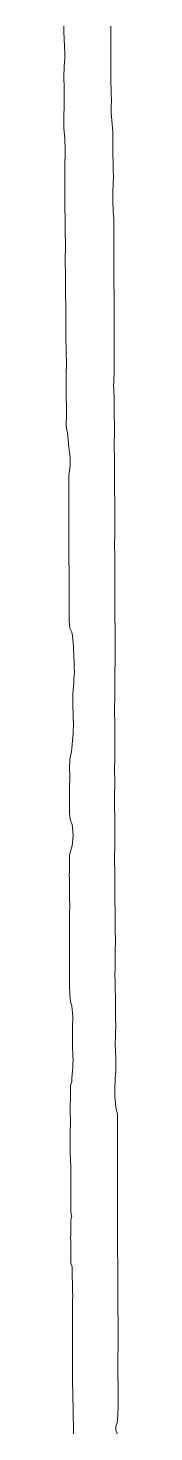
# Model space of a CAD drawing. Extents: x -16 to 11205, y -14909 to 147.
# Drawn here: x 214.5 to 214.82, y 15.32 to 23.51 of the extents above; entities that cross this region are included whole.
import ezdxf

# ---------------------------------------------------------------- set-up
doc = ezdxf.new("R2010")
doc.units = 0
doc.layers.get('0').update_dxf_attribs({"color": 1, "linetype": 'CONTINUOUS', "lineweight": 15, "true_color": 0xff0000})

msp = doc.modelspace()

# ---------------------------------------------------------------- linework, layer by layer
for p, q in [((214.4955, 23.5236), (214.4961, 23.5024)), ((214.7713, 23.5024), (214.7715, 23.5236)), ((214.4961, 23.5024), (214.497, 23.4812)), ((214.497, 23.4812), (214.4982, 23.46)), ((214.4982, 23.46), (214.4993, 23.4389)), ((214.4993, 23.4389), (214.5002, 23.4178)), ((214.7709, 23.4389), (214.7711, 23.4601)), ((214.7709, 23.4178), (214.7709, 23.4389)), ((214.7711, 23.4601), (214.7712, 23.4813)), ((214.7712, 23.4813), (214.7713, 23.5024)), ((214.5002, 23.4178), (214.5011, 23.3967)), ((214.5011, 23.3967), (214.5017, 23.3756)), ((214.5019, 23.3544), (214.5016, 23.3333)), ((214.5017, 23.3756), (214.5019, 23.3544)), ((214.7709, 23.3966), (214.7709, 23.4178)), ((214.7712, 23.3755), (214.7709, 23.3966)), ((214.7715, 23.3543), (214.7712, 23.3755)), ((214.7716, 23.3331), (214.7715, 23.3543)), ((214.498, 23.27), (214.4973, 23.2488)), ((214.4992, 23.2911), (214.498, 23.27)), ((214.5006, 23.3122), (214.4992, 23.2911)), ((214.5016, 23.3333), (214.5006, 23.3122)), ((214.7717, 23.3119), (214.7716, 23.3331)), ((214.7718, 23.2908), (214.7717, 23.3119)), ((214.7717, 23.2484), (214.7718, 23.2696)), ((214.7718, 23.2696), (214.7718, 23.2908)), ((214.4973, 23.2488), (214.4971, 23.2275)), ((214.4971, 23.2275), (214.4972, 23.2063)), ((214.4972, 23.2063), (214.4975, 23.185)), ((214.4975, 23.185), (214.498, 23.1639)), ((214.7714, 23.2273), (214.7717, 23.2484)), ((214.7715, 23.2061), (214.7714, 23.2273)), ((214.772, 23.185), (214.7715, 23.2061)), ((214.7728, 23.1639), (214.772, 23.185)), ((214.498, 23.1639), (214.4983, 23.1427)), ((214.4983, 23.1427), (214.4985, 23.1216)), ((214.4985, 23.1216), (214.4983, 23.1004)), ((214.7736, 23.1427), (214.7728, 23.1639)), ((214.7742, 23.1215), (214.7736, 23.1427)), ((214.7745, 23.1003), (214.7742, 23.1215)), ((214.4977, 23.037), (214.4974, 23.0158)), ((214.4979, 23.0581), (214.4977, 23.037)), ((214.498, 23.0793), (214.4979, 23.0581)), ((214.4983, 23.1004), (214.498, 23.0793)), ((214.7736, 23.0156), (214.7737, 23.0367)), ((214.7737, 23.0367), (214.7741, 23.0579)), ((214.7741, 23.0579), (214.7745, 23.0791)), ((214.7745, 23.0791), (214.7745, 23.1003)), ((214.4968, 22.9946), (214.4963, 22.9733)), ((214.4963, 22.9733), (214.4964, 22.952)), ((214.4964, 22.952), (214.4973, 22.9308)), ((214.4974, 23.0158), (214.4968, 22.9946)), ((214.7828, 22.9095), (214.7736, 23.0156)), ((214.4973, 22.9308), (214.4988, 22.9096)), ((214.4988, 22.9096), (214.5004, 22.8885)), ((214.5004, 22.8885), (214.5017, 22.8674)), ((214.5017, 22.8674), (214.5027, 22.8463)), ((214.7835, 22.8884), (214.7828, 22.9095)), ((214.7838, 22.8673), (214.7835, 22.8884)), ((214.7838, 22.8461), (214.7838, 22.8673)), ((214.5027, 22.8463), (214.5035, 22.8252)), ((214.5035, 22.8252), (214.5041, 22.804)), ((214.5041, 22.7829), (214.5037, 22.7617)), ((214.5041, 22.804), (214.5041, 22.7829)), ((214.7838, 22.825), (214.7838, 22.8461)), ((214.7838, 22.8038), (214.7838, 22.825)), ((214.7838, 22.7826), (214.7838, 22.8038)), ((214.7839, 22.7614), (214.7838, 22.7826)), ((214.5022, 22.7194), (214.5019, 22.6982)), ((214.5019, 22.6982), (214.502, 22.677)), ((214.5029, 22.7406), (214.5022, 22.7194)), ((214.5037, 22.7617), (214.5029, 22.7406)), ((214.7842, 22.7402), (214.7839, 22.7614)), ((214.7846, 22.7191), (214.7842, 22.7402)), ((214.7852, 22.6979), (214.7846, 22.7191)), ((214.786, 22.6768), (214.7852, 22.6979)), ((214.502, 22.677), (214.5022, 22.6559)), ((214.5022, 22.6559), (214.5023, 22.6347)), ((214.5023, 22.6347), (214.5023, 22.6135)), ((214.5023, 22.6135), (214.5023, 22.5923)), ((214.7851, 22.5923), (214.786, 22.6134)), ((214.7866, 22.6557), (214.786, 22.6768)), ((214.786, 22.6134), (214.7866, 22.6345)), ((214.7866, 22.6345), (214.7866, 22.6557)), ((214.5023, 22.5923), (214.5022, 22.5712)), ((214.5022, 22.5712), (214.5022, 22.55)), ((214.5022, 22.55), (214.5024, 22.5288)), ((214.7828, 22.5287), (214.7834, 22.55)), ((214.7834, 22.55), (214.7841, 22.5712)), ((214.7841, 22.5712), (214.7851, 22.5923)), ((214.5024, 22.5288), (214.5024, 22.5077)), ((214.5024, 22.5077), (214.5025, 22.4865)), ((214.5025, 22.4865), (214.5026, 22.4653)), ((214.5026, 22.4653), (214.5028, 22.4441)), ((214.7826, 22.5074), (214.7828, 22.5287)), ((214.7831, 22.4861), (214.7826, 22.5074)), ((214.7843, 22.4648), (214.7831, 22.4861)), ((214.7859, 22.4437), (214.7843, 22.4648)), ((214.5028, 22.4441), (214.5033, 22.423)), ((214.5033, 22.423), (214.5038, 22.4018)), ((214.5038, 22.4018), (214.504, 22.3807)), ((214.504, 22.3807), (214.5043, 22.3595)), ((214.7873, 22.4226), (214.7859, 22.4437)), ((214.7882, 22.4016), (214.7873, 22.4226)), ((214.7886, 22.3804), (214.7882, 22.4016)), ((214.7887, 22.3593), (214.7886, 22.3804)), ((214.5043, 22.3595), (214.5044, 22.3383)), ((214.5044, 22.3383), (214.5046, 22.3171)), ((214.5046, 22.3171), (214.505, 22.296)), ((214.505, 22.296), (214.5053, 22.2748)), ((214.7888, 22.3381), (214.7887, 22.3593)), ((214.7888, 22.317), (214.7888, 22.3381)), ((214.7889, 22.2958), (214.7888, 22.317)), ((214.789, 22.2746), (214.7889, 22.2958)), ((214.5053, 22.2113), (214.505, 22.1901)), ((214.5053, 22.2748), (214.5055, 22.2536)), ((214.5055, 22.2325), (214.5053, 22.2113)), ((214.5055, 22.2536), (214.5055, 22.2325)), ((214.789, 22.2535), (214.789, 22.2746)), ((214.7892, 22.2323), (214.789, 22.2535)), ((214.7892, 22.2111), (214.7892, 22.2323)), ((214.7893, 22.1899), (214.7892, 22.2111)), ((214.505, 22.1901), (214.5047, 22.169)), ((214.5047, 22.169), (214.5047, 22.1478)), ((214.5047, 22.1478), (214.5051, 22.1266)), ((214.5051, 22.1266), (214.5055, 22.1055)), ((214.7894, 22.1688), (214.7893, 22.1899)), ((214.7896, 22.1476), (214.7894, 22.1688)), ((214.7897, 22.1264), (214.7896, 22.1476)), ((214.7897, 22.1053), (214.7897, 22.1264)), ((214.5055, 22.1055), (214.5059, 22.0843)), ((214.5059, 22.0843), (214.5063, 22.0631)), ((214.5063, 22.0631), (214.5066, 22.042)), ((214.5066, 22.042), (214.5067, 22.0208)), ((214.7898, 22.0841), (214.7897, 22.1053)), ((214.7898, 22.0629), (214.7898, 22.0841)), ((214.7898, 22.0418), (214.7898, 22.0629)), ((214.7898, 22.0206), (214.7898, 22.0418)), ((214.5067, 22.0208), (214.5068, 21.9996)), ((214.5068, 21.9996), (214.5068, 21.9785)), ((214.5068, 21.9785), (214.507, 21.9573)), ((214.507, 21.9573), (214.5071, 21.9361)), ((214.79, 21.9994), (214.7898, 22.0206)), ((214.7904, 21.9783), (214.79, 21.9994)), ((214.7907, 21.9571), (214.7904, 21.9783)), ((214.7909, 21.9359), (214.7907, 21.9571)), ((214.5071, 21.9361), (214.5073, 21.915)), ((214.5073, 21.915), (214.5074, 21.8938)), ((214.5074, 21.8938), (214.5073, 21.8726)), ((214.7911, 21.9148), (214.7909, 21.9359)), ((214.7912, 21.8936), (214.7911, 21.9148)), ((214.7912, 21.8724), (214.7912, 21.8936)), ((214.5073, 21.8726), (214.5074, 21.8514)), ((214.5074, 21.8514), (214.5076, 21.8303)), ((214.5076, 21.8303), (214.5078, 21.8091)), ((214.5078, 21.8091), (214.5079, 21.7879)), ((214.7909, 21.8089), (214.791, 21.8301)), ((214.7909, 21.7877), (214.7909, 21.8089)), ((214.791, 21.8301), (214.7911, 21.8512)), ((214.7911, 21.8512), (214.7912, 21.8724)), ((214.5079, 21.7879), (214.5078, 21.7668)), ((214.5078, 21.7668), (214.5078, 21.7456)), ((214.5078, 21.7456), (214.5081, 21.7245)), ((214.5081, 21.7245), (214.5084, 21.7033)), ((214.7909, 21.7666), (214.7909, 21.7877)), ((214.791, 21.7454), (214.7909, 21.7666)), ((214.7909, 21.7242), (214.791, 21.7454)), ((214.7909, 21.7031), (214.7909, 21.7242)), ((214.5084, 21.7033), (214.509, 21.6822)), ((214.509, 21.6822), (214.5095, 21.661)), ((214.5095, 21.661), (214.5099, 21.6399)), ((214.5099, 21.6399), (214.5104, 21.6187)), ((214.791, 21.6819), (214.7909, 21.7031)), ((214.7912, 21.6607), (214.791, 21.6819)), ((214.7914, 21.6396), (214.7912, 21.6607)), ((214.7917, 21.6184), (214.7914, 21.6396)), ((214.5104, 21.6187), (214.5109, 21.5975)), ((214.5109, 21.5975), (214.5114, 21.5763)), ((214.5115, 21.5551), (214.5113, 21.5338)), ((214.5114, 21.5763), (214.5115, 21.5551)), ((214.7913, 21.5337), (214.7916, 21.5549)), ((214.7916, 21.5549), (214.7918, 21.576)), ((214.7918, 21.5972), (214.7917, 21.6184)), ((214.7918, 21.576), (214.7918, 21.5972)), ((214.5101, 21.4703), (214.5099, 21.4492)), ((214.5104, 21.4915), (214.5101, 21.4703)), ((214.5109, 21.5126), (214.5104, 21.4915)), ((214.5113, 21.5338), (214.5109, 21.5126)), ((214.7882, 21.4491), (214.7894, 21.4703)), ((214.7894, 21.4703), (214.7905, 21.4914)), ((214.7905, 21.4914), (214.7911, 21.5125)), ((214.7911, 21.5125), (214.7913, 21.5337)), ((214.5099, 21.4492), (214.5099, 21.4281)), ((214.5099, 21.4281), (214.5101, 21.4069)), ((214.5101, 21.4069), (214.5104, 21.3858)), ((214.5104, 21.3858), (214.5106, 21.3646)), ((214.7878, 21.4279), (214.7882, 21.4491)), ((214.7884, 21.4067), (214.7878, 21.4279)), ((214.7895, 21.3855), (214.7884, 21.4067)), ((214.7902, 21.3643), (214.7895, 21.3855)), ((214.5106, 21.3646), (214.5109, 21.3435)), ((214.5109, 21.3435), (214.5113, 21.3223)), ((214.5113, 21.3223), (214.5116, 21.3011)), ((214.5116, 21.3011), (214.5118, 21.2799)), ((214.7906, 21.3432), (214.7902, 21.3643)), ((214.7905, 21.322), (214.7906, 21.3432)), ((214.7906, 21.3008), (214.7905, 21.322)), ((214.7907, 21.2797), (214.7906, 21.3008)), ((214.5112, 21.2375), (214.5109, 21.2164)), ((214.5116, 21.2587), (214.5112, 21.2375)), ((214.5118, 21.2799), (214.5116, 21.2587)), ((214.791, 21.2585), (214.7907, 21.2797)), ((214.7915, 21.2373), (214.791, 21.2585)), ((214.792, 21.2162), (214.7915, 21.2373)), ((214.5109, 21.2164), (214.5109, 21.1953)), ((214.5109, 21.1953), (214.5113, 21.1743)), ((214.5113, 21.1743), (214.5185, 21.1523)), ((214.5185, 21.1523), (214.5197, 21.1311)), ((214.7926, 21.195), (214.792, 21.2162)), ((214.7922, 21.1315), (214.7926, 21.1527)), ((214.7928, 21.1738), (214.7926, 21.195)), ((214.7926, 21.1527), (214.7928, 21.1738)), ((214.5197, 21.1311), (214.5212, 21.1099)), ((214.5212, 21.1099), (214.523, 21.0889)), ((214.523, 21.0889), (214.5254, 21.0679)), ((214.5254, 21.0679), (214.5283, 21.0471)), ((214.7918, 21.0892), (214.7919, 21.1103)), ((214.7918, 21.068), (214.7918, 21.0892)), ((214.7919, 21.0468), (214.7918, 21.068)), ((214.7919, 21.1103), (214.7922, 21.1315)), ((214.5283, 21.0471), (214.5313, 21.0262)), ((214.5313, 21.0262), (214.5335, 21.005)), ((214.5342, 20.9835), (214.5333, 20.9621)), ((214.5335, 21.005), (214.5342, 20.9835)), ((214.7923, 21.0257), (214.7919, 21.0468)), ((214.7926, 21.0045), (214.7923, 21.0257)), ((214.793, 20.9833), (214.7926, 21.0045)), ((214.7931, 20.9621), (214.793, 20.9833)), ((214.5264, 20.8989), (214.5254, 20.8777)), ((214.5285, 20.9199), (214.5264, 20.8989)), ((214.5311, 20.9409), (214.5285, 20.9199)), ((214.5333, 20.9621), (214.5311, 20.9409)), ((214.7927, 20.9198), (214.7929, 20.941)), ((214.7927, 20.8986), (214.7927, 20.9198)), ((214.7929, 20.8775), (214.7927, 20.8986)), ((214.7929, 20.941), (214.7931, 20.9621)), ((214.5254, 20.8777), (214.5253, 20.8565)), ((214.5253, 20.8565), (214.5258, 20.8353)), ((214.5258, 20.8353), (214.5262, 20.8141)), ((214.5262, 20.8141), (214.5264, 20.793)), ((214.7932, 20.8563), (214.7929, 20.8775)), ((214.7933, 20.8352), (214.7932, 20.8563)), ((214.7935, 20.814), (214.7933, 20.8352)), ((214.7938, 20.7928), (214.7935, 20.814)), ((214.5264, 20.7295), (214.5263, 20.7083)), ((214.5264, 20.793), (214.5264, 20.7718)), ((214.5264, 20.7718), (214.5264, 20.7506)), ((214.5264, 20.7506), (214.5264, 20.7295)), ((214.7942, 20.7717), (214.7938, 20.7928)), ((214.7945, 20.7505), (214.7942, 20.7717)), ((214.7948, 20.7293), (214.7945, 20.7505)), ((214.7951, 20.7081), (214.7948, 20.7293)), ((214.5259, 20.666), (214.5258, 20.6448)), ((214.5258, 20.6448), (214.5259, 20.6236)), ((214.5262, 20.6871), (214.5259, 20.666)), ((214.5263, 20.7083), (214.5262, 20.6871)), ((214.7953, 20.687), (214.7951, 20.7081)), ((214.7954, 20.6658), (214.7953, 20.687)), ((214.7953, 20.6446), (214.7954, 20.6658)), ((214.5259, 20.6236), (214.5262, 20.6024)), ((214.5262, 20.6024), (214.5263, 20.5813)), ((214.5263, 20.5813), (214.5263, 20.5601)), ((214.7942, 20.5599), (214.7944, 20.5811)), ((214.7944, 20.5811), (214.7947, 20.6022)), ((214.7947, 20.6022), (214.795, 20.6234)), ((214.795, 20.6234), (214.7953, 20.6446)), ((214.5256, 20.4966), (214.5254, 20.4754)), ((214.5258, 20.5178), (214.5256, 20.4966)), ((214.5261, 20.5389), (214.5258, 20.5178)), ((214.5263, 20.5601), (214.5261, 20.5389)), ((214.7937, 20.4964), (214.7938, 20.5176)), ((214.7939, 20.4753), (214.7937, 20.4964)), ((214.7938, 20.5176), (214.794, 20.5387)), ((214.794, 20.5387), (214.7942, 20.5599)), ((214.5254, 20.4754), (214.5255, 20.4542)), ((214.5255, 20.4542), (214.5258, 20.4331)), ((214.5258, 20.4331), (214.5261, 20.4119)), ((214.5261, 20.4119), (214.5264, 20.3907)), ((214.7942, 20.4541), (214.7939, 20.4753)), ((214.7943, 20.4329), (214.7942, 20.4541)), ((214.7944, 20.4118), (214.7943, 20.4329)), ((214.7944, 20.3906), (214.7944, 20.4118)), ((214.5264, 20.3907), (214.5267, 20.3696)), ((214.5267, 20.3696), (214.5271, 20.3484)), ((214.5271, 20.3484), (214.5275, 20.3272)), ((214.5275, 20.3272), (214.5279, 20.3061)), ((214.7945, 20.3694), (214.7944, 20.3906)), ((214.7946, 20.3482), (214.7945, 20.3694)), ((214.7945, 20.3059), (214.7947, 20.3271)), ((214.7947, 20.3271), (214.7946, 20.3482)), ((214.5279, 20.3061), (214.5281, 20.2849)), ((214.5281, 20.2849), (214.5283, 20.2637)), ((214.5283, 20.2637), (214.5285, 20.2426)), ((214.5285, 20.2426), (214.5286, 20.2214)), ((214.7943, 20.2636), (214.7944, 20.2847)), ((214.7943, 20.2424), (214.7943, 20.2636)), ((214.7943, 20.2212), (214.7943, 20.2424)), ((214.7944, 20.2847), (214.7945, 20.3059)), ((214.528, 20.1579), (214.5277, 20.1367)), ((214.5284, 20.1791), (214.528, 20.1579)), ((214.5286, 20.2002), (214.5284, 20.1791)), ((214.5286, 20.2214), (214.5286, 20.2002)), ((214.7943, 20.2001), (214.7943, 20.2212)), ((214.7944, 20.1789), (214.7943, 20.2001)), ((214.7947, 20.1577), (214.7944, 20.1789)), ((214.7949, 20.1366), (214.7947, 20.1577)), ((214.5273, 20.0944), (214.5272, 20.0732)), ((214.5272, 20.0732), (214.5276, 20.052)), ((214.5275, 20.1156), (214.5273, 20.0944)), ((214.5277, 20.1367), (214.5275, 20.1156)), ((214.7952, 20.1154), (214.7949, 20.1366)), ((214.7954, 20.0943), (214.7952, 20.1154)), ((214.7955, 20.0731), (214.7954, 20.0943)), ((214.7957, 20.0519), (214.7955, 20.0731)), ((214.5276, 20.052), (214.5292, 20.031)), ((214.5292, 20.031), (214.5319, 20.0103)), ((214.5319, 20.0103), (214.5426, 19.9873)), ((214.796, 20.0307), (214.7957, 20.0519)), ((214.7961, 20.0096), (214.796, 20.0307)), ((214.7963, 19.9884), (214.7961, 20.0096)), ((214.5426, 19.9873), (214.5463, 19.9668)), ((214.5463, 19.9668), (214.549, 19.9461)), ((214.549, 19.9461), (214.5508, 19.9251)), ((214.5508, 19.9251), (214.5521, 19.9041)), ((214.7965, 19.9672), (214.7963, 19.9884)), ((214.7966, 19.946), (214.7965, 19.9672)), ((214.7966, 19.9249), (214.7966, 19.946)), ((214.7966, 19.9037), (214.7966, 19.9249)), ((214.5521, 19.9041), (214.5534, 19.8829)), ((214.5534, 19.8829), (214.5545, 19.8618)), ((214.5545, 19.8618), (214.5555, 19.8407)), ((214.5555, 19.8407), (214.5564, 19.8195)), ((214.7962, 19.819), (214.7963, 19.8402)), ((214.7963, 19.8402), (214.7964, 19.8613)), ((214.7964, 19.8613), (214.7965, 19.8825)), ((214.7965, 19.8825), (214.7966, 19.9037)), ((214.5564, 19.8195), (214.5573, 19.7982)), ((214.5573, 19.7982), (214.5579, 19.7769)), ((214.558, 19.7555), (214.5573, 19.7342)), ((214.5579, 19.7769), (214.558, 19.7555)), ((214.7952, 19.7343), (214.7956, 19.7555)), ((214.7956, 19.7555), (214.7958, 19.7766)), ((214.7958, 19.7766), (214.796, 19.7978)), ((214.796, 19.7978), (214.7962, 19.819)), ((214.5523, 19.6708), (214.5509, 19.6498)), ((214.5541, 19.6919), (214.5523, 19.6708)), ((214.5558, 19.7129), (214.5541, 19.6919)), ((214.5573, 19.7342), (214.5558, 19.7129)), ((214.7949, 19.692), (214.795, 19.7131)), ((214.7951, 19.6708), (214.7949, 19.692)), ((214.795, 19.7131), (214.7952, 19.7343)), ((214.7954, 19.6497), (214.7951, 19.6708)), ((214.5493, 19.6075), (214.5488, 19.5863)), ((214.5488, 19.5863), (214.5488, 19.5651)), ((214.5499, 19.6287), (214.5493, 19.6075)), ((214.5509, 19.6498), (214.5499, 19.6287)), ((214.7938, 19.565), (214.7946, 19.5861)), ((214.7946, 19.5861), (214.7953, 19.6073)), ((214.7953, 19.6073), (214.7955, 19.6285)), ((214.7955, 19.6285), (214.7954, 19.6497)), ((214.5488, 19.5651), (214.5494, 19.544)), ((214.5494, 19.544), (214.5504, 19.5228)), ((214.5504, 19.5228), (214.5513, 19.5017)), ((214.5513, 19.5017), (214.552, 19.4805)), ((214.7931, 19.5438), (214.7938, 19.565)), ((214.7932, 19.5226), (214.7931, 19.5438)), ((214.7937, 19.5015), (214.7932, 19.5226)), ((214.7943, 19.4803), (214.7937, 19.5015)), ((214.5517, 19.4169), (214.5509, 19.3957)), ((214.5521, 19.4381), (214.5517, 19.4169)), ((214.552, 19.4805), (214.5521, 19.4593)), ((214.5521, 19.4593), (214.5521, 19.4381)), ((214.7946, 19.4592), (214.7943, 19.4803)), ((214.7947, 19.438), (214.7946, 19.4592)), ((214.7946, 19.4168), (214.7947, 19.438)), ((214.7946, 19.3956), (214.7946, 19.4168)), ((214.5481, 19.3537), (214.546, 19.3327)), ((214.5497, 19.3747), (214.5481, 19.3537)), ((214.5509, 19.3957), (214.5497, 19.3747)), ((214.7942, 19.3321), (214.7943, 19.3533)), ((214.7943, 19.3533), (214.7944, 19.3745)), ((214.7944, 19.3745), (214.7946, 19.3956)), ((214.5419, 19.2908), (214.5319, 19.2474)), ((214.544, 19.3118), (214.5419, 19.2908)), ((214.546, 19.3327), (214.544, 19.3118)), ((214.7942, 19.311), (214.7942, 19.3321)), ((214.7942, 19.2898), (214.7942, 19.311)), ((214.7943, 19.2686), (214.7942, 19.2898)), ((214.7943, 19.2474), (214.7943, 19.2686)), ((214.5306, 19.2263), (214.5302, 19.2052)), ((214.5302, 19.2052), (214.5305, 19.1841)), ((214.5305, 19.1841), (214.5309, 19.1629)), ((214.5319, 19.2474), (214.5306, 19.2263)), ((214.7937, 19.1839), (214.7938, 19.2051)), ((214.7938, 19.1628), (214.7937, 19.1839)), ((214.7938, 19.2051), (214.7941, 19.2263)), ((214.7941, 19.2263), (214.7943, 19.2474)), ((214.5305, 19.0994), (214.5302, 19.0782)), ((214.5308, 19.1206), (214.5305, 19.0994)), ((214.531, 19.1418), (214.5308, 19.1206)), ((214.5309, 19.1629), (214.531, 19.1418)), ((214.7941, 19.1416), (214.7938, 19.1628)), ((214.7943, 19.1204), (214.7941, 19.1416)), ((214.7941, 19.0781), (214.7943, 19.0993)), ((214.7943, 19.0993), (214.7943, 19.1204)), ((214.5298, 19.0148), (214.5295, 18.9936)), ((214.53, 19.0359), (214.5298, 19.0148)), ((214.5302, 19.0571), (214.53, 19.0359)), ((214.5302, 19.0782), (214.5302, 19.0571)), ((214.7933, 19.0146), (214.7935, 19.0358)), ((214.7934, 18.9934), (214.7933, 19.0146)), ((214.7935, 19.0358), (214.7938, 19.0569)), ((214.7938, 19.0569), (214.7941, 19.0781)), ((214.5295, 18.9936), (214.5293, 18.9724)), ((214.5293, 18.9724), (214.5294, 18.9513)), ((214.5294, 18.9513), (214.5303, 18.9302)), ((214.5303, 18.9302), (214.5322, 18.9093)), ((214.7936, 18.9723), (214.7934, 18.9934)), ((214.7938, 18.9511), (214.7936, 18.9723)), ((214.794, 18.9299), (214.7938, 18.9511)), ((214.7941, 18.9088), (214.794, 18.9299)), ((214.5322, 18.9093), (214.5346, 18.8884)), ((214.5346, 18.8884), (214.5449, 18.8659)), ((214.5449, 18.8659), (214.5478, 18.8451)), ((214.5478, 18.8451), (214.5498, 18.8242)), ((214.7942, 18.8876), (214.7941, 18.9088)), ((214.7943, 18.8664), (214.7942, 18.8876)), ((214.7946, 18.8453), (214.7943, 18.8664)), ((214.7949, 18.8241), (214.7946, 18.8453)), ((214.5475, 18.761), (214.5444, 18.7403)), ((214.5498, 18.7819), (214.5475, 18.761)), ((214.5498, 18.8242), (214.5506, 18.8031)), ((214.5506, 18.8031), (214.5498, 18.7819)), ((214.7946, 18.7394), (214.7951, 18.7605)), ((214.7952, 18.8029), (214.7949, 18.8241)), ((214.7951, 18.7605), (214.7953, 18.7817)), ((214.7953, 18.7817), (214.7952, 18.8029)), ((214.5321, 18.6969), (214.5304, 18.6759)), ((214.5444, 18.7403), (214.5321, 18.6969)), ((214.7933, 18.6759), (214.7935, 18.697)), ((214.7935, 18.697), (214.794, 18.7182)), ((214.794, 18.7182), (214.7946, 18.7394)), ((214.5289, 18.6125), (214.5287, 18.5914)), ((214.5292, 18.6337), (214.5289, 18.6125)), ((214.5296, 18.6548), (214.5292, 18.6337)), ((214.5304, 18.6759), (214.5296, 18.6548)), ((214.7935, 18.6547), (214.7933, 18.6759)), ((214.7939, 18.6336), (214.7935, 18.6547)), ((214.7944, 18.6124), (214.7939, 18.6336)), ((214.7948, 18.5912), (214.7944, 18.6124)), ((214.5287, 18.5914), (214.5286, 18.5702)), ((214.5286, 18.5702), (214.5287, 18.549)), ((214.5287, 18.549), (214.5291, 18.5279)), ((214.5291, 18.5279), (214.5295, 18.5067)), ((214.7952, 18.5701), (214.7948, 18.5912)), ((214.7951, 18.5065), (214.7952, 18.5277)), ((214.7953, 18.5489), (214.7952, 18.5701)), ((214.7952, 18.5277), (214.7953, 18.5489)), ((214.5295, 18.5067), (214.5297, 18.4855)), ((214.5297, 18.4855), (214.5298, 18.4644)), ((214.5298, 18.4644), (214.53, 18.4432)), ((214.53, 18.4432), (214.5304, 18.422)), ((214.7951, 18.4854), (214.7951, 18.5065)), ((214.7952, 18.4642), (214.7951, 18.4854)), ((214.7953, 18.443), (214.7952, 18.4642)), ((214.7955, 18.4219), (214.7953, 18.443)), ((214.5302, 18.3585), (214.5298, 18.3373)), ((214.5307, 18.3797), (214.5302, 18.3585)), ((214.5304, 18.422), (214.5307, 18.4009)), ((214.5307, 18.4009), (214.5307, 18.3797)), ((214.7957, 18.4007), (214.7955, 18.4219)), ((214.7959, 18.3795), (214.7957, 18.4007)), ((214.796, 18.3584), (214.7959, 18.3795)), ((214.7961, 18.3372), (214.796, 18.3584)), ((214.5291, 18.2738), (214.5289, 18.2527)), ((214.5293, 18.295), (214.5291, 18.2738)), ((214.5295, 18.3162), (214.5293, 18.295)), ((214.5298, 18.3373), (214.5295, 18.3162)), ((214.7962, 18.316), (214.7961, 18.3372)), ((214.7964, 18.2949), (214.7962, 18.316)), ((214.7968, 18.2737), (214.7964, 18.2949)), ((214.7973, 18.2526), (214.7968, 18.2737)), ((214.5289, 18.2527), (214.5288, 18.2315)), ((214.5288, 18.2315), (214.5288, 18.2103)), ((214.5288, 18.2103), (214.5288, 18.1892)), ((214.5288, 18.1892), (214.5289, 18.168)), ((214.7978, 18.2314), (214.7973, 18.2526)), ((214.7979, 18.2102), (214.7978, 18.2314)), ((214.7979, 18.189), (214.7979, 18.2102)), ((214.7979, 18.1678), (214.7979, 18.189)), ((214.5289, 18.168), (214.529, 18.1468)), ((214.529, 18.1468), (214.5291, 18.1257)), ((214.5291, 18.1257), (214.5294, 18.1045)), ((214.7972, 18.1043), (214.7974, 18.1254)), ((214.7974, 18.1254), (214.7976, 18.1466)), ((214.7976, 18.1466), (214.7979, 18.1678)), ((214.5294, 18.1045), (214.5299, 18.0833)), ((214.5299, 18.0833), (214.5304, 18.0622)), ((214.5304, 18.0622), (214.5305, 18.041)), ((214.5305, 18.041), (214.5304, 18.0198)), ((214.7961, 18.0196), (214.7966, 18.0408)), ((214.7966, 18.0408), (214.7969, 18.0619)), ((214.7969, 18.0619), (214.797, 18.0831)), ((214.797, 18.0831), (214.7972, 18.1043)), ((214.5298, 17.9775), (214.5297, 17.9563)), ((214.5297, 17.9563), (214.5299, 17.9351)), ((214.53, 17.9986), (214.5298, 17.9775)), ((214.5304, 18.0198), (214.53, 17.9986)), ((214.7957, 17.9985), (214.7961, 18.0196)), ((214.7957, 17.9773), (214.7957, 17.9985)), ((214.7959, 17.9562), (214.7957, 17.9773)), ((214.7964, 17.935), (214.7959, 17.9562)), ((214.5299, 17.9351), (214.5301, 17.914)), ((214.5301, 17.914), (214.5306, 17.8929)), ((214.5306, 17.8929), (214.5317, 17.8718)), ((214.5317, 17.8718), (214.5333, 17.8508)), ((214.7969, 17.9139), (214.7964, 17.935)), ((214.7974, 17.8927), (214.7969, 17.9139)), ((214.798, 17.8716), (214.7974, 17.8927)), ((214.7984, 17.8504), (214.798, 17.8716)), ((214.5333, 17.8508), (214.5352, 17.8298)), ((214.5352, 17.8298), (214.5438, 17.8074)), ((214.5438, 17.8074), (214.546, 17.7865)), ((214.546, 17.7865), (214.5479, 17.7655)), ((214.7986, 17.8292), (214.7984, 17.8504)), ((214.7988, 17.808), (214.7986, 17.8292)), ((214.799, 17.7868), (214.7988, 17.808)), ((214.7992, 17.7657), (214.799, 17.7868)), ((214.5478, 17.7023), (214.5467, 17.6812)), ((214.549, 17.7234), (214.5478, 17.7023)), ((214.5479, 17.7655), (214.5491, 17.7445)), ((214.5491, 17.7445), (214.549, 17.7234)), ((214.7994, 17.7445), (214.7992, 17.7657)), ((214.7996, 17.7233), (214.7994, 17.7445)), ((214.7998, 17.7021), (214.7996, 17.7233)), ((214.7998, 17.6809), (214.7998, 17.7021)), ((214.5467, 17.6812), (214.5465, 17.66)), ((214.5465, 17.66), (214.5468, 17.6387)), ((214.5468, 17.6387), (214.5473, 17.6175)), ((214.5473, 17.6175), (214.5475, 17.5964)), ((214.7975, 17.5962), (214.7982, 17.6174)), ((214.7982, 17.6174), (214.799, 17.6385)), ((214.799, 17.6385), (214.7996, 17.6597)), ((214.7996, 17.6597), (214.7998, 17.6809)), ((214.5475, 17.5964), (214.5476, 17.5752)), ((214.5476, 17.5752), (214.5477, 17.554)), ((214.5477, 17.554), (214.5484, 17.5328)), ((214.5484, 17.5328), (214.5493, 17.5117)), ((214.7975, 17.5751), (214.7975, 17.5962)), ((214.7982, 17.554), (214.7975, 17.5751)), ((214.7993, 17.5329), (214.7982, 17.554)), ((214.8004, 17.5117), (214.7993, 17.5329)), ((214.55, 17.4694), (214.5488, 17.4484)), ((214.5493, 17.5117), (214.5501, 17.4906)), ((214.5501, 17.4906), (214.55, 17.4694)), ((214.8011, 17.4905), (214.8004, 17.5117)), ((214.8007, 17.4479), (214.8011, 17.4692)), ((214.8011, 17.4692), (214.8011, 17.4905)), ((214.544, 17.3852), (214.5431, 17.364)), ((214.5452, 17.4063), (214.544, 17.3852)), ((214.547, 17.4274), (214.5452, 17.4063)), ((214.5488, 17.4484), (214.547, 17.4274)), ((214.7965, 17.3633), (214.7976, 17.3844)), ((214.7976, 17.3844), (214.7988, 17.4055)), ((214.7988, 17.4055), (214.7999, 17.4267)), ((214.7999, 17.4267), (214.8007, 17.4479)), ((214.5351, 17.2999), (214.5348, 17.2788)), ((214.5353, 17.321), (214.5351, 17.2999)), ((214.5359, 17.3421), (214.5353, 17.321)), ((214.5431, 17.364), (214.5359, 17.3421)), ((214.7951, 17.321), (214.7956, 17.3422)), ((214.7951, 17.2999), (214.7951, 17.321)), ((214.7958, 17.2788), (214.7951, 17.2999)), ((214.7956, 17.3422), (214.7965, 17.3633)), ((214.5341, 17.2153), (214.534, 17.1942)), ((214.5344, 17.2365), (214.5341, 17.2153)), ((214.5346, 17.2576), (214.5344, 17.2365)), ((214.5348, 17.2788), (214.5346, 17.2576)), ((214.797, 17.2577), (214.7958, 17.2788)), ((214.7985, 17.2367), (214.797, 17.2577)), ((214.8003, 17.2157), (214.7985, 17.2367)), ((214.8098, 17.1726), (214.8003, 17.2157)), ((214.534, 17.1942), (214.5343, 17.1731)), ((214.5343, 17.1731), (214.5347, 17.1519)), ((214.5347, 17.1519), (214.5351, 17.1307)), ((214.5351, 17.1307), (214.5351, 17.1095)), ((214.8103, 17.1515), (214.8098, 17.1726)), ((214.8105, 17.1304), (214.8103, 17.1515)), ((214.8106, 17.1093), (214.8105, 17.1304)), ((214.5336, 17.0671), (214.5334, 17.046)), ((214.5334, 17.046), (214.5336, 17.0248)), ((214.5343, 17.0883), (214.5336, 17.0671)), ((214.5351, 17.1095), (214.5343, 17.0883)), ((214.8107, 17.0881), (214.8106, 17.1093)), ((214.8108, 17.067), (214.8107, 17.0881)), ((214.811, 17.0458), (214.8108, 17.067)), ((214.811, 17.0247), (214.811, 17.0458)), ((214.5336, 17.0248), (214.5337, 17.0037)), ((214.5337, 17.0037), (214.5338, 16.9826)), ((214.5338, 16.9826), (214.5339, 16.9614)), ((214.5339, 16.9614), (214.5343, 16.9403)), ((214.8103, 16.94), (214.8105, 16.9612)), ((214.8105, 16.9612), (214.8107, 16.9824)), ((214.8107, 16.9824), (214.8109, 17.0035)), ((214.8109, 17.0035), (214.811, 17.0247)), ((214.5343, 16.9403), (214.5351, 16.9192)), ((214.5351, 16.9192), (214.5359, 16.898)), ((214.5359, 16.898), (214.5365, 16.8768)), ((214.5365, 16.8768), (214.5367, 16.8556)), ((214.8101, 16.9188), (214.8103, 16.94)), ((214.8101, 16.8976), (214.8101, 16.9188)), ((214.8104, 16.8765), (214.8101, 16.8976)), ((214.8108, 16.8553), (214.8104, 16.8765)), ((214.5367, 16.8556), (214.5368, 16.8344)), ((214.5368, 16.8344), (214.5368, 16.8132)), ((214.5368, 16.8132), (214.5368, 16.792)), ((214.8112, 16.8341), (214.8108, 16.8553)), ((214.8113, 16.813), (214.8112, 16.8341)), ((214.8113, 16.7918), (214.8113, 16.813)), ((214.5367, 16.7497), (214.5365, 16.7285)), ((214.5365, 16.7285), (214.5367, 16.7074)), ((214.5368, 16.7708), (214.5367, 16.7497)), ((214.5368, 16.792), (214.5368, 16.7708)), ((214.811, 16.7072), (214.8113, 16.7284)), ((214.8113, 16.7706), (214.8113, 16.7918)), ((214.8113, 16.7495), (214.8113, 16.7706)), ((214.8113, 16.7284), (214.8113, 16.7495)), ((214.5367, 16.7074), (214.5373, 16.6862)), ((214.5373, 16.6862), (214.5379, 16.665)), ((214.5379, 16.6438), (214.5374, 16.6226)), ((214.5379, 16.665), (214.5379, 16.6438)), ((214.81, 16.6437), (214.8102, 16.6649)), ((214.8101, 16.6225), (214.81, 16.6437)), ((214.8102, 16.6649), (214.8106, 16.686)), ((214.8106, 16.686), (214.811, 16.7072)), ((214.5374, 16.6226), (214.5369, 16.6014)), ((214.5369, 16.6014), (214.5435, 16.5803)), ((214.5435, 16.5803), (214.5377, 16.5592)), ((214.5377, 16.5592), (214.5381, 16.538)), ((214.8097, 16.5378), (214.81, 16.559)), ((214.81, 16.559), (214.8103, 16.5802)), ((214.8103, 16.6013), (214.8101, 16.6225)), ((214.8103, 16.5802), (214.8103, 16.6013)), ((214.5366, 16.4744), (214.5364, 16.4533)), ((214.5373, 16.4955), (214.5366, 16.4744)), ((214.5379, 16.5167), (214.5373, 16.4955)), ((214.5381, 16.538), (214.5379, 16.5167)), ((214.8097, 16.5166), (214.8097, 16.5378)), ((214.8099, 16.4954), (214.8097, 16.5166)), ((214.8101, 16.4742), (214.8099, 16.4954)), ((214.8103, 16.4531), (214.8101, 16.4742)), ((214.5364, 16.4533), (214.5365, 16.4321)), ((214.5365, 16.4321), (214.5366, 16.411)), ((214.5366, 16.411), (214.5367, 16.3898)), ((214.5367, 16.3898), (214.5368, 16.3687)), ((214.8105, 16.4319), (214.8103, 16.4531)), ((214.8108, 16.4107), (214.8105, 16.4319)), ((214.811, 16.3895), (214.8108, 16.4107)), ((214.8112, 16.3684), (214.811, 16.3895)), ((214.5368, 16.3687), (214.5368, 16.3475)), ((214.5368, 16.3475), (214.537, 16.3264)), ((214.537, 16.3264), (214.5375, 16.3053)), ((214.5375, 16.3053), (214.5443, 16.2837)), ((214.8114, 16.3472), (214.8112, 16.3684)), ((214.8118, 16.326), (214.8114, 16.3472)), ((214.8121, 16.3049), (214.8118, 16.326)), ((214.8124, 16.2837), (214.8121, 16.3049)), ((214.5443, 16.2837), (214.545, 16.2626)), ((214.545, 16.2626), (214.5456, 16.2414)), ((214.5456, 16.2414), (214.546, 16.2203)), ((214.8126, 16.2626), (214.8124, 16.2837)), ((214.8128, 16.2414), (214.8126, 16.2626)), ((214.8128, 16.2203), (214.8128, 16.2414)), ((214.546, 16.2203), (214.5465, 16.1991)), ((214.5465, 16.1991), (214.5471, 16.178)), ((214.5471, 16.178), (214.5476, 16.1568)), ((214.5476, 16.1568), (214.5481, 16.1357)), ((214.8122, 16.1568), (214.8124, 16.1779)), ((214.8122, 16.1356), (214.8122, 16.1568)), ((214.8124, 16.1779), (214.8127, 16.1991)), ((214.8127, 16.1991), (214.8128, 16.2203)), ((214.548, 16.0723), (214.5478, 16.0511)), ((214.5481, 16.0934), (214.548, 16.0723)), ((214.5481, 16.1357), (214.5482, 16.1146)), ((214.5482, 16.1146), (214.5481, 16.0934)), ((214.8125, 16.1144), (214.8122, 16.1356)), ((214.8126, 16.0932), (214.8125, 16.1144)), ((214.8127, 16.072), (214.8126, 16.0932)), ((214.8127, 16.0509), (214.8127, 16.072)), ((214.5467, 15.9876), (214.5465, 15.9664)), ((214.5472, 16.0088), (214.5467, 15.9876)), ((214.5476, 16.03), (214.5472, 16.0088)), ((214.5478, 16.0511), (214.5476, 16.03)), ((214.813, 16.0297), (214.8127, 16.0509)), ((214.8134, 16.0085), (214.813, 16.0297)), ((214.8139, 15.9873), (214.8134, 16.0085)), ((214.8142, 15.9662), (214.8139, 15.9873)), ((214.5465, 15.9664), (214.5464, 15.9452)), ((214.5464, 15.9452), (214.5466, 15.924)), ((214.5466, 15.924), (214.5467, 15.9029)), ((214.5467, 15.9029), (214.5467, 15.8817)), ((214.8143, 15.945), (214.8142, 15.9662)), ((214.8144, 15.9239), (214.8143, 15.945)), ((214.8146, 15.9027), (214.8144, 15.9239)), ((214.8149, 15.8815), (214.8146, 15.9027)), ((214.5467, 15.8817), (214.5468, 15.8605)), ((214.5468, 15.8605), (214.5469, 15.8394)), ((214.5469, 15.8394), (214.5469, 15.8182)), ((214.5469, 15.8182), (214.5469, 15.797)), ((214.8145, 15.7969), (214.8152, 15.8181)), ((214.8152, 15.8604), (214.8149, 15.8815)), ((214.8153, 15.8392), (214.8152, 15.8604)), ((214.8152, 15.8181), (214.8153, 15.8392)), ((214.5469, 15.7759), (214.5468, 15.7547)), ((214.5468, 15.7547), (214.5468, 15.7335)), ((214.5468, 15.7335), (214.5468, 15.7123)), ((214.5469, 15.797), (214.5469, 15.7759)), ((214.8118, 15.7122), (214.8119, 15.7335)), ((214.8119, 15.7335), (214.8124, 15.7547)), ((214.8124, 15.7547), (214.8134, 15.7758)), ((214.8134, 15.7758), (214.8145, 15.7969)), ((214.5468, 15.7123), (214.5469, 15.6911)), ((214.5469, 15.6911), (214.5472, 15.67)), ((214.5472, 15.67), (214.5473, 15.6488)), ((214.5473, 15.6488), (214.5475, 15.6276)), ((214.812, 15.691), (214.8118, 15.7122)), ((214.8123, 15.6698), (214.812, 15.691)), ((214.8125, 15.6486), (214.8123, 15.6698)), ((214.8129, 15.6274), (214.8125, 15.6486)), ((214.5475, 15.6276), (214.5477, 15.6064)), ((214.5477, 15.6064), (214.548, 15.5852)), ((214.548, 15.5852), (214.5486, 15.5641)), ((214.8135, 15.6063), (214.8129, 15.6274)), ((214.814, 15.5851), (214.8135, 15.6063)), ((214.8142, 15.564), (214.814, 15.5851)), ((214.5486, 15.5641), (214.5492, 15.5429)), ((214.5492, 15.5429), (214.5496, 15.5218)), ((214.5496, 15.5218), (214.5498, 15.5006)), ((214.5498, 15.5006), (214.5502, 15.4794)), ((214.8142, 15.5428), (214.8142, 15.564)), ((214.8143, 15.5217), (214.8142, 15.5428)), ((214.8145, 15.5005), (214.8143, 15.5217)), ((214.8146, 15.4794), (214.8145, 15.5005)), ((214.5502, 15.4794), (214.5505, 15.4583)), ((214.5505, 15.4583), (214.5508, 15.4371)), ((214.5508, 15.4371), (214.5511, 15.416)), ((214.5511, 15.416), (214.5517, 15.3948)), ((214.81, 15.3951), (214.8118, 15.4162)), ((214.8118, 15.4162), (214.8134, 15.4372)), ((214.8134, 15.4372), (214.8143, 15.4583)), ((214.8143, 15.4583), (214.8146, 15.4794)), ((214.5517, 15.3948), (214.5522, 15.3736)), ((214.5522, 15.3736), (214.5526, 15.3525)), ((214.5524, 15.3313), (214.5522, 15.3101)), ((214.5526, 15.3525), (214.5524, 15.3313)), ((214.8008, 15.3522), (214.8086, 15.3738)), ((214.8008, 15.3312), (214.8008, 15.3522)), ((214.8088, 15.3096), (214.8008, 15.3312)), ((214.8086, 15.3738), (214.81, 15.3951))]:
    msp.add_line(p, q)

doc.saveas('drawing.dxf')
